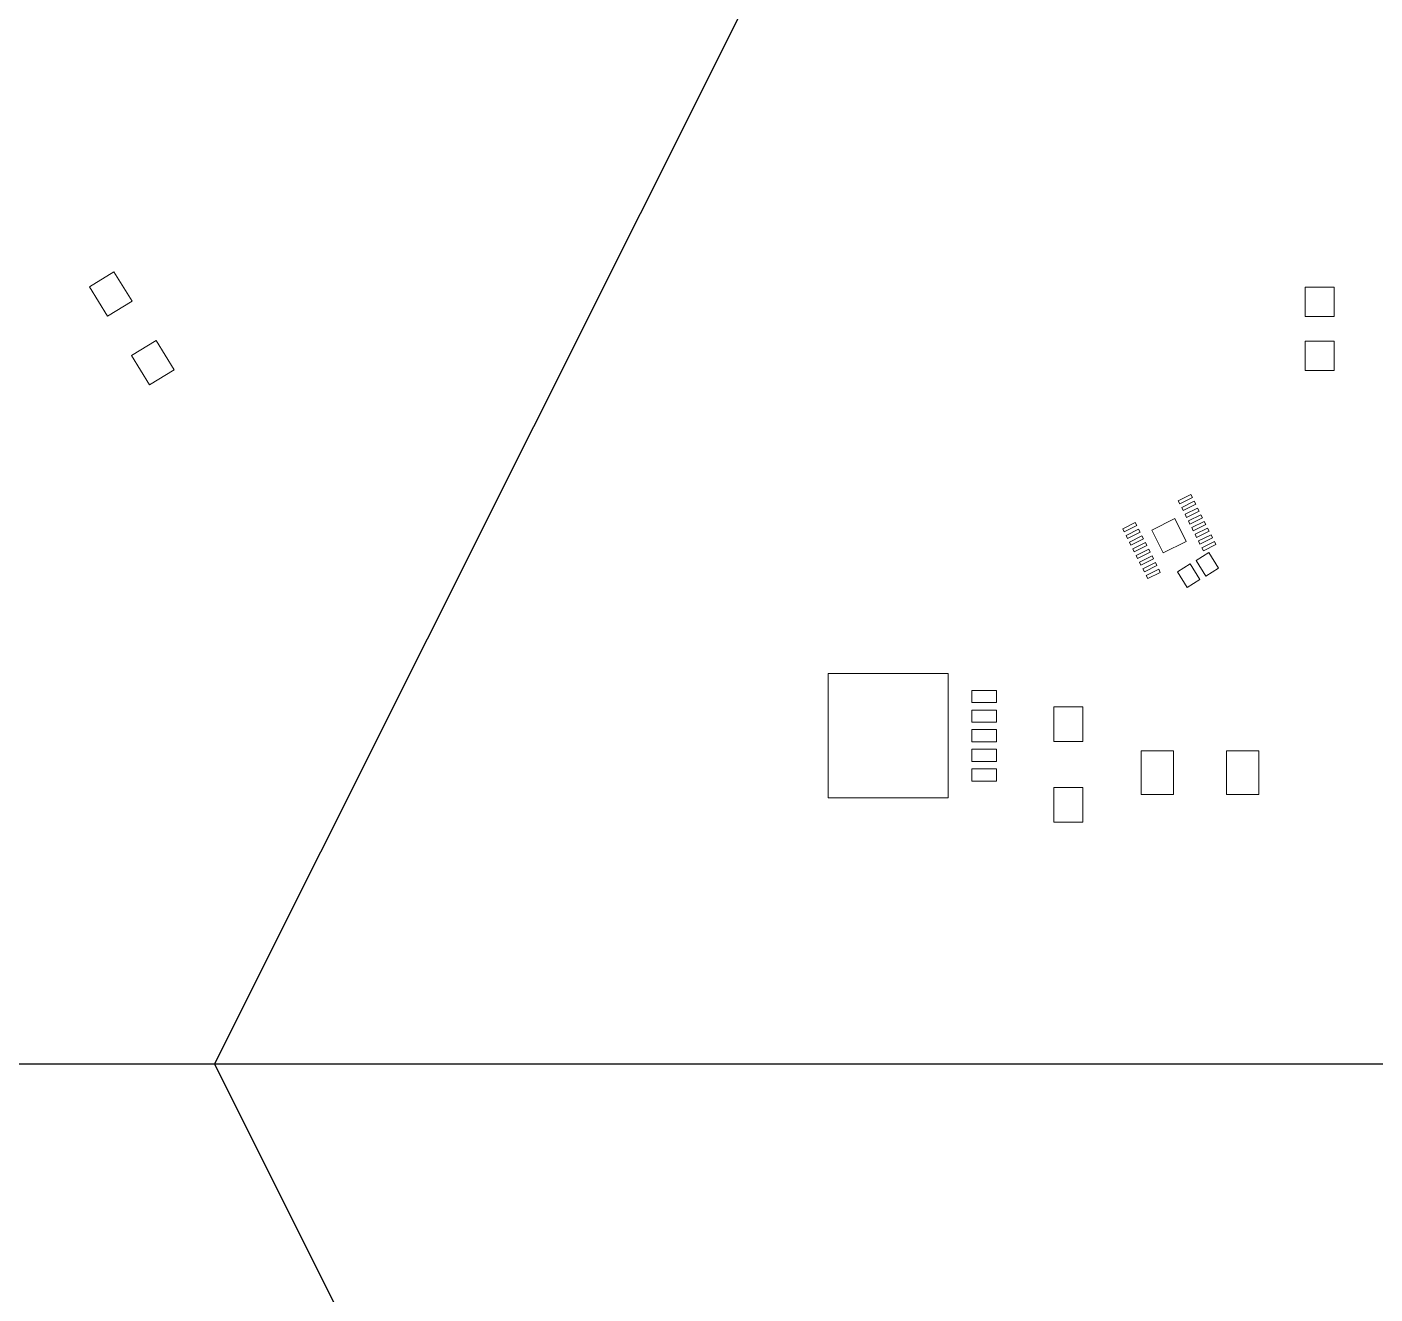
# Model space of a CAD drawing. Header units: inches. Extents: x 70 to 970, y -386 to 214.
# Drawn here: x 294.1 to 411.1, y -9.9 to 100.1 of the extents above; entities that cross this region are included whole.
import ezdxf

# ---------------------------------------------------------------- set-up
doc = ezdxf.new("R2010")
doc.units = ezdxf.units.IN
doc.header["$MEASUREMENT"] = 0

msp = doc.modelspace()

# ---------------------------------------------------------------- linework, layer by layer
at = {"color": 5}
for q in [(356.6, 102.34), (356.6, -82.22)]:
    msp.add_line((310.39, 10.06), q, dxfattribs=at)
at = {"color": 1, "lineweight": 0}
for p, q in [((301.68, 78.86), (299.55, 77.55)), ((303.25, 76.3), (301.68, 78.86)), ((299.55, 77.55), (301.12, 74.99)), ((407.6, 77.52), (405.06, 77.52)), ((405.06, 77.52), (405.06, 74.98)), ((407.6, 74.98), (407.6, 77.52)), ((301.12, 74.99), (303.25, 76.3)), ((405.06, 74.98), (407.6, 74.98)), ((305.34, 72.89), (303.21, 71.58)), ((306.91, 70.33), (305.34, 72.89)), ((405.06, 72.82), (405.06, 70.28)), ((407.6, 72.82), (405.06, 72.82)), ((407.6, 70.28), (407.6, 72.82)), ((303.21, 71.58), (304.77, 69.03)), ((304.77, 69.03), (306.91, 70.33)), ((405.06, 70.28), (407.6, 70.28)), ((395.15, 59.51), (394.06, 58.96)), ((394.06, 58.96), (394.2, 58.7)), ((394.2, 58.7), (395.28, 59.24)), ((395.44, 58.93), (394.36, 58.38)), ((394.49, 58.12), (395.58, 58.66)), ((395.28, 59.24), (395.15, 59.51)), ((395.58, 58.66), (395.44, 58.93)), ((393.75, 57.42), (391.76, 56.42)), ((394.74, 55.43), (393.75, 57.42)), ((394.36, 58.38), (394.49, 58.12)), ((395.73, 58.34), (394.65, 57.8)), ((394.65, 57.8), (394.78, 57.53)), ((394.78, 57.53), (395.87, 58.08)), ((396.02, 57.76), (394.94, 57.22)), ((395.07, 56.95), (396.16, 57.5)), ((395.87, 58.08), (395.73, 58.34)), ((396.16, 57.5), (396.02, 57.76)), ((390.32, 57.09), (389.24, 56.54)), ((390.32, 57.09), (389.24, 56.54)), ((389.24, 56.54), (389.37, 56.28)), ((389.24, 56.54), (389.37, 56.28)), ((389.37, 56.28), (390.46, 56.82)), ((389.37, 56.28), (390.46, 56.82)), ((390.61, 56.51), (389.53, 55.96)), ((390.61, 56.51), (389.53, 55.96)), ((389.66, 55.7), (390.75, 56.24)), ((389.66, 55.7), (390.75, 56.24)), ((390.46, 56.82), (390.32, 57.09)), ((390.46, 56.82), (390.32, 57.09)), ((390.75, 56.24), (390.61, 56.51)), ((390.75, 56.24), (390.61, 56.51)), ((391.76, 56.42), (392.75, 54.44)), ((394.94, 57.22), (395.07, 56.95)), ((396.32, 57.18), (395.23, 56.64)), ((395.23, 56.64), (395.36, 56.37)), ((395.36, 56.37), (396.45, 56.92)), ((396.61, 56.6), (395.52, 56.06)), ((395.65, 55.79), (396.74, 56.33)), ((396.45, 56.92), (396.32, 57.18)), ((396.74, 56.33), (396.61, 56.6)), ((389.53, 55.96), (389.66, 55.7)), ((389.53, 55.96), (389.66, 55.7)), ((390.91, 55.93), (389.82, 55.38)), ((390.91, 55.93), (389.82, 55.38)), ((389.82, 55.38), (389.95, 55.12)), ((389.82, 55.38), (389.95, 55.12)), ((389.95, 55.12), (391.04, 55.66)), ((389.95, 55.12), (391.04, 55.66)), ((391.2, 55.35), (390.11, 54.8)), ((391.2, 55.35), (390.11, 54.8)), ((390.24, 54.54), (391.33, 55.08)), ((390.24, 54.54), (391.33, 55.08)), ((391.04, 55.66), (390.91, 55.93)), ((391.04, 55.66), (390.91, 55.93)), ((391.33, 55.08), (391.2, 55.35)), ((391.33, 55.08), (391.2, 55.35)), ((392.75, 54.44), (394.74, 55.43)), ((395.52, 56.06), (395.65, 55.79)), ((396.9, 56.02), (395.81, 55.48)), ((395.81, 55.48), (395.94, 55.21)), ((395.94, 55.21), (397.03, 55.75)), ((397.19, 55.44), (396.1, 54.89)), ((396.24, 54.63), (397.32, 55.17)), ((397.03, 55.75), (396.9, 56.02)), ((397.32, 55.17), (397.19, 55.44)), ((390.11, 54.8), (390.24, 54.54)), ((390.11, 54.8), (390.24, 54.54)), ((391.49, 54.76), (390.4, 54.22)), ((391.49, 54.76), (390.4, 54.22)), ((390.4, 54.22), (390.53, 53.95)), ((390.4, 54.22), (390.53, 53.95)), ((390.53, 53.95), (391.62, 54.5)), ((390.53, 53.95), (391.62, 54.5)), ((391.78, 54.18), (390.69, 53.64)), ((391.78, 54.18), (390.69, 53.64)), ((390.82, 53.37), (391.91, 53.92)), ((390.82, 53.37), (391.91, 53.92)), ((391.62, 54.5), (391.49, 54.76)), ((391.62, 54.5), (391.49, 54.76)), ((391.91, 53.92), (391.78, 54.18)), ((391.91, 53.92), (391.78, 54.18)), ((396.71, 54.47), (395.6, 53.79)), ((396.1, 54.89), (396.24, 54.63)), ((397.54, 53.11), (396.71, 54.47)), ((390.69, 53.64), (390.82, 53.37)), ((390.69, 53.64), (390.82, 53.37)), ((392.07, 53.6), (390.98, 53.06)), ((392.07, 53.6), (390.98, 53.06)), ((390.98, 53.06), (391.12, 52.79)), ((390.98, 53.06), (391.12, 52.79)), ((391.12, 52.79), (392.2, 53.34)), ((391.12, 52.79), (392.2, 53.34)), ((392.36, 53.02), (391.27, 52.48)), ((392.36, 53.02), (391.27, 52.48)), ((391.41, 52.21), (392.49, 52.75)), ((391.41, 52.21), (392.49, 52.75)), ((392.2, 53.34), (392.07, 53.6)), ((392.2, 53.34), (392.07, 53.6)), ((392.49, 52.75), (392.36, 53.02)), ((392.49, 52.75), (392.36, 53.02)), ((395.09, 53.48), (393.98, 52.8)), ((393.98, 52.8), (394.82, 51.44)), ((395.92, 52.12), (395.09, 53.48)), ((395.6, 53.79), (396.44, 52.43)), ((396.44, 52.43), (397.54, 53.11)), ((391.27, 52.48), (391.41, 52.21)), ((391.27, 52.48), (391.41, 52.21)), ((394.82, 51.44), (395.92, 52.12)), ((363.67, 43.97), (363.67, 33.17)), ((374.08, 43.97), (363.67, 43.97)), ((374.08, 33.17), (374.08, 43.97)), ((376.13, 42.51), (376.13, 41.44)), ((378.29, 42.51), (376.13, 42.51)), ((378.29, 41.44), (378.29, 42.51)), ((376.13, 41.44), (378.29, 41.44)), ((385.77, 41.07), (383.27, 41.07)), ((383.27, 41.07), (383.27, 38.07)), ((385.77, 38.07), (385.77, 41.07)), ((376.13, 40.8), (376.13, 39.74)), ((378.29, 40.8), (376.13, 40.8)), ((378.29, 39.74), (378.29, 40.8)), ((376.13, 39.74), (378.29, 39.74)), ((376.13, 39.1), (376.13, 38.03)), ((378.29, 39.1), (376.13, 39.1)), ((378.29, 38.03), (378.29, 39.1)), ((376.13, 38.03), (378.29, 38.03)), ((383.27, 38.07), (385.77, 38.07)), ((376.13, 37.4), (376.13, 36.33)), ((378.29, 37.4), (376.13, 37.4)), ((376.13, 36.33), (378.29, 36.33)), ((378.29, 36.33), (378.29, 37.4)), ((393.64, 37.26), (390.84, 37.26)), ((390.84, 37.26), (390.84, 33.46)), ((393.64, 33.46), (393.64, 37.26)), ((401.04, 37.26), (398.24, 37.26)), ((398.24, 37.26), (398.24, 33.46)), ((401.04, 33.46), (401.04, 37.26)), ((376.13, 35.7), (376.13, 34.63)), ((378.29, 35.7), (376.13, 35.7)), ((378.29, 34.63), (378.29, 35.7)), ((376.13, 34.63), (378.29, 34.63)), ((385.77, 34.07), (383.27, 34.07)), ((383.27, 34.07), (383.27, 31.07)), ((385.77, 31.07), (385.77, 34.07)), ((363.67, 33.17), (374.08, 33.17)), ((390.84, 33.46), (393.64, 33.46)), ((398.24, 33.46), (401.04, 33.46)), ((383.27, 31.07), (385.77, 31.07))]:
    msp.add_line(p, q, dxfattribs=at)
at = {"color": 4}
msp.add_line((910.39, 10.06), (80.39, 10.06), dxfattribs=at)

doc.saveas('drawing.dxf')
